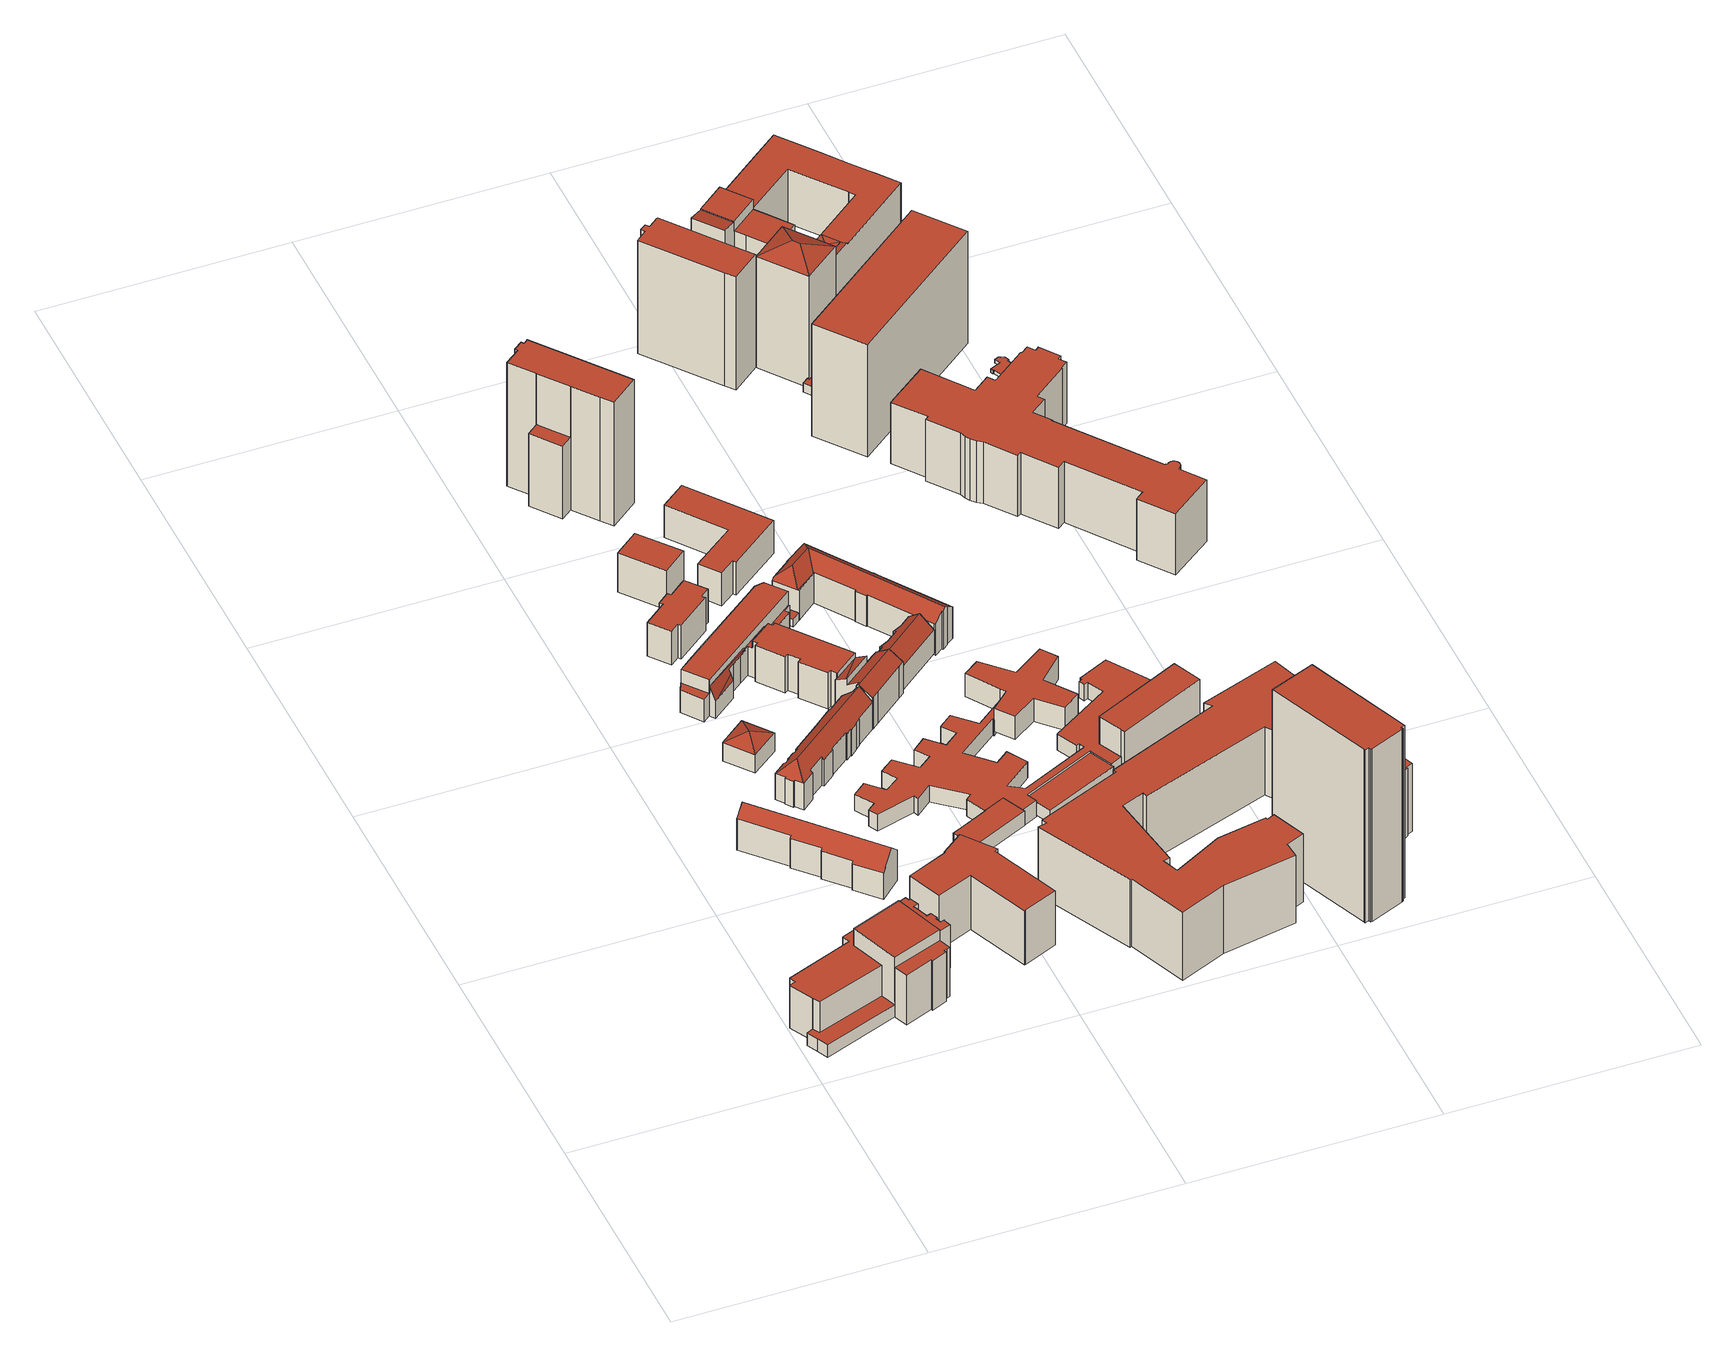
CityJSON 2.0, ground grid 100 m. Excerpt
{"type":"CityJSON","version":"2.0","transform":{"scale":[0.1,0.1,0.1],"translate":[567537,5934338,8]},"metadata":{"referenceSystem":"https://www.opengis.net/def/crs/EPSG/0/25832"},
"CityObjects":{
"building1":{"type":"Building","attributes":{"Gemeindeschluessel":"02000000","Geometrietyp2DReferenz":"3000","function":"31001_2010","roofType":"1000","measuredHeight":28.25,"storeysAboveGround":5},"geometry":[{"type":"MultiSurface","lod":"2","boundaries":[[[0,1,2,3,4,5,6,7,8]],[[9,10,11,12]],[[13,14,15,16]],[[17,18,19,20]],[[7,21,22,8]],[[23,6,5,24]],[[24,5,4,25]],[[25,4,3,26]],[[26,3,2,27]],[[27,2,1,28]],[[28,1,0,29]],[[30,31,32,33]],[[33,32,34,35]],[[36,37,38,39]],[[40,41,42,43]],[[44,45,46,47]],[[47,46,48,49]],[[50,51,52,53]],[[54,22,55,56,14,13]],[[57,23,24,25,26,27,28,29,54,13,16,58,59,60,61,62,63,64,30,33,35,36,39,40,43,44,47,49,50,53,65]],[[66,11,10,67,17,20,68,69,52,51,48,46,45,42,41,38,37,34,32,31,70,71,72,73,74]],[[15,14,56,75,9,12,76]],[[55,22,21,77,19,18]],[[72,71,63,62]],[[73,72,62,61]],[[55,18,17,67,75,56]],[[69,68,77,57,65]],[[77,21,7,6,23,57]],[[52,69,65,53]],[[48,51,50,49]],[[42,45,44,43]],[[38,41,40,39]],[[34,37,36,35]],[[54,29,0,8,22]],[[19,77,68,20]],[[71,70,64,63]],[[70,31,30,64]],[[15,76,58,16]],[[59,58,76,12,11,66]],[[9,75,67,10]],[[66,74,60,59]],[[74,73,61,60]]],"semantics":{"surfaces":[{"type":"RoofSurface"},{"type":"WallSurface"},{"type":"GroundSurface"}],"values":[0,1,1,1,1,1,1,1,1,1,1,1,1,1,1,1,1,1,1,2,0,0,0,1,1,1,1,1,1,1,1,1,1,1,1,1,1,1,1,1,1,1]}}]},
"building2":{"type":"Building","attributes":{"Gemeindeschluessel":"02000000","Geometrietyp2DReferenz":"3000","function":"31001_1010","roofType":"3100","measuredHeight":19.16,"storeysAboveGround":4},"geometry":[{"type":"MultiSurface","lod":"2","boundaries":[[[78,79,80,81,82,83,84,85,86,87,88]],[[89,88,87,90]],[[91,84,83,92]],[[92,83,82,93]],[[93,82,81,94]],[[94,81,80,95]],[[95,80,79,96]],[[96,79,78,97]],[[97,78,88,89]],[[98,99,100,101]],[[102,103,104,105]],[[106,107,108,109]],[[109,108,110,111]],[[111,110,112,113]],[[113,112,114,115]],[[115,114,116,117]],[[117,116,118,119]],[[119,118,120,121]],[[122,123,124,125]],[[126,127,128,129]],[[91,92,93,94,95,96,97,89,90,98,101,122,125,102,105,126,129,106,109,111,113,115,117,119,121]],[[128,127,104,103,124,123,100,99,86,85,120,118,116,114,112,110,108,107]],[[128,107,106,129]],[[104,127,126,105]],[[124,103,102,125]],[[100,123,122,101]],[[91,121,120,85,84]],[[98,90,87,86,99]]],"semantics":{"surfaces":[{"type":"RoofSurface"},{"type":"WallSurface"},{"type":"GroundSurface"}],"values":[0,1,1,1,1,1,1,1,1,1,1,1,1,1,1,1,1,1,1,1,2,0,1,1,1,1,1,1]}}]},
"building3":{"type":"Building","attributes":{"Gemeindeschluessel":"02000000","Geometrietyp2DReferenz":"3000","function":"31001_2010","roofType":"3500","measuredHeight":11.99,"storeysAboveGround":2},"geometry":[{"type":"MultiSurface","lod":"2","boundaries":[[[130,131,132]],[[133,130,132]],[[134,130,133]],[[134,131,130]],[[135,132,131,136]],[[137,133,132,135]],[[138,134,133,137]],[[136,131,134,138]],[[137,135,136,138]]],"semantics":{"surfaces":[{"type":"RoofSurface"},{"type":"WallSurface"},{"type":"GroundSurface"}],"values":[0,0,0,0,1,1,1,1,2]}}]},
"building4":{"type":"Building","attributes":{"Gemeindeschluessel":"02000000","Geometrietyp2DReferenz":"3000","function":"31001_1010","roofType":"1000","measuredHeight":25.67,"storeysAboveGround":7},"geometry":[{"type":"MultiSurface","lod":"2","boundaries":[[[139,140,141,142]],[[143,144,145,146]],[[146,145,147,148]],[[149,150,151,152]],[[153,154,155,156,149,152,139,142,143,146,148]],[[157,158,147,145,144,141,140,151,150,159,160]],[[151,140,139,152]],[[147,158,153,148]],[[141,144,143,142]],[[159,150,149,156]],[[160,159,156,155]],[[157,160,155,154]],[[158,157,154,153]]],"semantics":{"surfaces":[{"type":"WallSurface"},{"type":"GroundSurface"},{"type":"RoofSurface"}],"values":[0,0,0,0,1,2,0,0,0,0,0,0,0]}}]},
"building5":{"type":"Building","attributes":{"Gemeindeschluessel":"02000000","Geometrietyp2DReferenz":"3000","function":"31001_1010","roofType":"3200","measuredHeight":17.7,"storeysAboveGround":3},"geometry":[{"type":"MultiSurface","lod":"2","boundaries":[[[161,162,163,164,165,166,167,168,169,170,171,172,173,174,175,176,177,178,179]],[[180,181,182,183,184,162,161]],[[185,186,187,188,189,190,191,192,193,194,195,196,197,198,199,200,163,162,184]],[[201,179,178,202]],[[202,178,177,203]],[[203,177,176,204]],[[204,176,175,205]],[[205,175,174,206]],[[206,174,173,207]],[[207,173,172,208]],[[208,172,171,209]],[[209,171,170,210]],[[210,170,169,211]],[[211,169,168,212]],[[212,168,167,213]],[[213,167,166,214]],[[214,166,165,215]],[[215,165,164,216]],[[217,183,182,218]],[[218,182,181,219]],[[219,181,180,220]],[[221,200,199,222]],[[222,199,198,223]],[[223,198,197,224]],[[224,197,196,225]],[[225,196,195,226]],[[226,195,194,227]],[[227,194,193,228]],[[228,193,192,229]],[[229,192,191,230]],[[230,191,190,231]],[[231,190,189,232]],[[232,189,188,233]],[[233,188,187,234]],[[234,187,186,235]],[[235,186,185,236]],[[217,218,219,220,201,202,203,204,205,206,207,208,209,210,211,212,213,214,215,216,221,222,223,224,225,226,227,228,229,230,231,232,233,234,235,236]],[[217,236,185,184,183]],[[201,220,180,161,179]],[[221,216,164,163,200]]],"semantics":{"surfaces":[{"type":"RoofSurface"},{"type":"WallSurface"},{"type":"GroundSurface"}],"values":[0,0,0,1,1,1,1,1,1,1,1,1,1,1,1,1,1,1,1,1,1,1,1,1,1,1,1,1,1,1,1,1,1,1,1,1,2,1,1,1]}}]},
"building6":{"type":"Building","attributes":{"Gemeindeschluessel":"02000000","Geometrietyp2DReferenz":"3000","function":"31001_1120","roofType":"1000","measuredHeight":15.8,"storeysAboveGround":5},"geometry":[{"type":"MultiSurface","lod":"2","boundaries":[[[237,238,239,240,241,242,243,244,245,246,247,248,249]],[[250,251,252,253,254,255,256,257,258,259,260,261,262]],[[250,249,248,251]],[[251,248,247,252]],[[252,247,246,253]],[[253,246,245,254]],[[254,245,244,255]],[[255,244,243,256]],[[256,243,242,257]],[[257,242,241,258]],[[258,241,240,259]],[[259,240,239,260]],[[260,239,238,261]],[[261,238,237,262]],[[250,262,237,249]]],"semantics":{"surfaces":[{"type":"RoofSurface"},{"type":"GroundSurface"},{"type":"WallSurface"}],"values":[0,1,2,2,2,2,2,2,2,2,2,2,2,2,2]}}]},
"building7":{"type":"Building","attributes":{"Gemeindeschluessel":"02000000","Geometrietyp2DReferenz":"3000","function":"31001_1010","roofType":"1000","measuredHeight":17.1,"storeysAboveGround":5},"geometry":[{"type":"MultiSurface","lod":"2","boundaries":[[[263,264,265,266,267]],[[268,269,270]],[[271,272,273,274,275,276,268,270]],[[277,273,272]],[[278,268,276]],[[268,279,280,281,282,283,284,285,286]],[[287,288,289,290,291,292,293,294,295,296,297,298,299,300,301]],[[302,303,304,305,306,307,308,309]],[[310,267,266,311]],[[312,263,267,310]],[[313,314,315,316]],[[264,317,318,265]],[[286,269,268]],[[319,276,275,320]],[[320,275,274,321]],[[309,285,284,302]],[[278,279,268]],[[322,301,300,323]],[[281,299,298,282]],[[324,297,296,325]],[[325,296,295,326]],[[326,295,294,327]],[[327,294,293,328]],[[328,293,292,329]],[[329,292,291,330]],[[330,291,290,331]],[[331,290,289,332]],[[332,289,288,333]],[[333,288,287,334]],[[335,336,337,338]],[[338,337,339,340]],[[340,339,341,342]],[[343,307,306,344]],[[344,306,305,345]],[[345,305,304,346]],[[346,304,303,347]],[[336,335,316,315]],[[322,323,348,319,320,321,349,350,351,312,310,311,313,316,335,338,340,342,343,344,345,346,347,352,324,325,326,327,328,329,330,331,332,333,334]],[[353,341,339,337,336,315,314,318,317,354,355]],[[353,355,270,269,286,285,309,308]],[[343,342,341,353,308,307]],[[322,334,287,301]],[[348,323,300,299,281,280]],[[324,352,283,282,298,297]],[[352,347,303,302,284,283]],[[319,348,280,279,278,276]],[[350,349,277,272,271]],[[349,321,274,273,277]],[[351,350,271,270,355,354]],[[312,351,354,317,264,263]],[[313,311,266,265,318,314]]],"semantics":{"surfaces":[{"type":"RoofSurface"},{"type":"WallSurface"},{"type":"GroundSurface"}],"values":[0,0,0,0,0,0,0,0,1,1,1,1,1,1,1,1,1,1,1,1,1,1,1,1,1,1,1,1,1,1,1,1,1,1,1,1,1,2,0,1,1,1,1,1,1,1,1,1,1,1,1]}}]},
"building8":{"type":"Building","attributes":{"Gemeindeschluessel":"02000000","Geometrietyp2DReferenz":"3000","function":"31001_1010","roofType":"1000","measuredHeight":18.41,"storeysAboveGround":6},"geometry":[{"type":"MultiSurface","lod":"2","boundaries":[[[356,357,358,359]],[[360,361,362,363]],[[360,358,357,361]],[[361,357,356,362]],[[363,362,356,359]],[[360,363,359,358]]],"semantics":{"surfaces":[{"type":"RoofSurface"},{"type":"GroundSurface"},{"type":"WallSurface"}],"values":[0,1,2,2,2,2]}}]},
"building9":{"type":"Building","attributes":{"Gemeindeschluessel":"02000000","Geometrietyp2DReferenz":"3000","function":"31001_3020","roofType":"1000","measuredHeight":6.63,"storeysAboveGround":2},"geometry":[{"type":"MultiSurface","lod":"2","boundaries":[[[364,365,366,367,368,369,370]],[[371,372,373,374,375,376,377]],[[373,369,368,374]],[[374,368,367,375]],[[375,367,366,376]],[[376,366,365,377]],[[372,370,369,373]],[[372,371,364,370]],[[371,377,365,364]]],"semantics":{"surfaces":[{"type":"RoofSurface"},{"type":"GroundSurface"},{"type":"WallSurface"}],"values":[0,1,2,2,2,2,2,2,2]}}]},
"building10":{"type":"Building","attributes":{"Gemeindeschluessel":"02000000","Geometrietyp2DReferenz":"3000","function":"31001_2070","roofType":"1000","measuredHeight":58.5,"storeysAboveGround":21},"geometry":[{"type":"MultiSurface","lod":"2","boundaries":[[[378,379,380,381]],[[382,383,384,385]],[[385,384,386,387]],[[387,386,388,389]],[[389,388,390,391]],[[391,390,392,393]],[[393,392,394,395]],[[396,378,381,397]],[[379,398,399,380]],[[400,401,402,403]],[[403,402,404,405]],[[401,400,395,394]],[[406,399,398,407,404,402,401,394,392,390,388,386,384,383]],[[408,396,397,409,382,385,387,389,391,393,395,400,403,405]],[[408,405,404,407]],[[396,408,407,398,379,378]],[[409,397,381,380,399,406]],[[382,409,406,383]]],"semantics":{"surfaces":[{"type":"RoofSurface"},{"type":"WallSurface"},{"type":"GroundSurface"}],"values":[0,1,1,1,1,1,1,1,1,1,1,1,0,2,1,1,1,1]}}]},
"building11":{"type":"Building","attributes":{"Gemeindeschluessel":"02000000","Geometrietyp2DReferenz":"3000","function":"31001_1010","roofType":"3100","measuredHeight":18.54,"storeysAboveGround":4},"geometry":[{"type":"MultiSurface","lod":"2","boundaries":[[[410,411,412]],[[413,414,415,412,411]],[[416,417,418,419]],[[419,415,414,416]],[[416,414,413,420]],[[421,422,423,424]],[[425,426,427,428]],[[428,427,429,430]],[[431,432,433,434]],[[434,433,435,436]],[[437,438,439,440]],[[441,410,412,415,419,418,326]],[[425,428,430,421,424,441,326,431,434,436,437,440]],[[441,424,423,420,413,411,410]],[[437,436,435,442,438]],[[431,326,418,417,432]],[[426,425,440,439]],[[421,430,429,443,422]],[[443,429,427,426,439,438,442]],[[443,442,435,433,432,417,416,420,423,422]]],"semantics":{"surfaces":[{"type":"RoofSurface"},{"type":"WallSurface"},{"type":"GroundSurface"}],"values":[0,0,0,1,1,1,1,1,1,1,1,1,2,1,1,1,1,1,0,0]}}]},
"building12":{"type":"Building","attributes":{"Gemeindeschluessel":"02000000","Geometrietyp2DReferenz":"3000","function":"31001_2010","roofType":"1000","measuredHeight":3.48,"storeysAboveGround":1},"geometry":[{"type":"MultiSurface","lod":"2","boundaries":[[[444,445,446,447,448,449,450]],[[451,452,453,454,455,456,457]],[[451,450,449,452]],[[452,449,448,453]],[[453,448,447,454]],[[454,447,446,455]],[[455,446,445,456]],[[456,445,444,457]],[[457,444,450,451]]],"semantics":{"surfaces":[{"type":"RoofSurface"},{"type":"GroundSurface"},{"type":"WallSurface"}],"values":[0,1,2,2,2,2,2,2,2]}}]},
"building13":{"type":"Building","attributes":{"Gemeindeschluessel":"02000000","Geometrietyp2DReferenz":"3000","function":"31001_1010","roofType":"1000","measuredHeight":15.49,"storeysAboveGround":5},"geometry":[{"type":"MultiSurface","lod":"2","boundaries":[[[458,459,460,461]],[[461,460,462,463]],[[463,462,464,465]],[[466,467,468,469]],[[470,468,467,471,464,462,460,459]],[[458,461,463,465,472,466,469,473]],[[466,472,471,467]],[[473,469,468,470]],[[458,473,470,459]],[[472,465,464,471]]],"semantics":{"surfaces":[{"type":"WallSurface"},{"type":"RoofSurface"},{"type":"GroundSurface"}],"values":[0,0,0,0,1,2,0,0,0,0]}}]},
"building14":{"type":"Building","attributes":{"name":"Hochschule für angewandte Wissenschaften","Gemeindeschluessel":"02000000","Geometrietyp2DReferenz":"3000","function":"31001_3020","roofType":"1000","measuredHeight":7.64,"storeysAboveGround":1},"geometry":[{"type":"MultiSurface","lod":"2","boundaries":[[[474,475,476,477,478,479,480,481,482,483,484,485,486,487,488,489,490,491,492,493,494,495,496,497,498,499,500,501,502,503,504,505,506,507,508,509,510,511,512,513,514,515,516,517,518,519,520,521,522,523,524,525,526,527,528]],[[529,530,531,532,533,534,535,536,537,538,539,540,541,542,543,544,545,546,547,548,549,550,551,552,553,554,555,556,557,558,559,560,561,562,563,564,565,566,567,568,569,570,571,572,573,574,575,576,577,578,579,580,581,582,583]],[[583,582,475,474]],[[582,581,476,475]],[[581,580,477,476]],[[580,579,478,477]],[[579,578,479,478]],[[578,577,480,479]],[[577,576,481,480]],[[576,575,482,481]],[[575,574,483,482]],[[574,573,484,483]],[[573,572,485,484]],[[572,571,486,485]],[[571,570,487,486]],[[570,569,488,487]],[[569,568,489,488]],[[568,567,490,489]],[[567,566,491,490]],[[566,565,492,491]],[[565,564,493,492]],[[564,563,494,493]],[[563,562,495,494]],[[562,561,496,495]],[[561,560,497,496]],[[560,559,498,497]],[[559,558,499,498]],[[558,557,500,499]],[[557,556,501,500]],[[556,555,502,501]],[[555,554,503,502]],[[554,553,504,503]],[[553,552,505,504]],[[552,551,506,505]],[[551,550,507,506]],[[550,549,508,507]],[[549,548,509,508]],[[548,547,510,509]],[[547,546,511,510]],[[546,545,512,511]],[[545,544,513,512]],[[544,543,514,513]],[[543,542,515,514]],[[542,541,516,515]],[[541,540,517,516]],[[540,539,518,517]],[[539,538,519,518]],[[538,537,520,519]],[[537,536,521,520]],[[536,535,522,521]],[[535,534,523,522]],[[534,533,524,523]],[[533,532,525,524]],[[532,531,526,525]],[[531,530,527,526]],[[530,529,528,527]],[[529,583,474,528]]],"semantics":{"surfaces":[{"type":"GroundSurface"},{"type":"RoofSurface"},{"type":"WallSurface"}],"values":[0,1,2,2,2,2,2,2,2,2,2,2,2,2,2,2,2,2,2,2,2,2,2,2,2,2,2,2,2,2,2,2,2,2,2,2,2,2,2,2,2,2,2,2,2,2,2,2,2,2,2,2,2,2,2,2,2]}}]},
"building15":{"type":"Building","attributes":{"Gemeindeschluessel":"02000000","Geometrietyp2DReferenz":"3000","function":"31001_1010","roofType":"3100","measuredHeight":16.02,"storeysAboveGround":3},"geometry":[{"type":"MultiSurface","lod":"2","boundaries":[[[584,585,586,587]],[[587,586,588,589]],[[589,588,590,591]],[[591,590,592,593]],[[593,592,594,595]],[[595,594,596,597]],[[598,599,600,601]],[[584,587,589,591,593,595,597,602,598,601]],[[599,598,602,603,604]],[[584,601,600,605,585]],[[603,602,597,596]],[[605,600,599,604]],[[605,604,603,596,594,592,590,588,586,585]]],"semantics":{"surfaces":[{"type":"WallSurface"},{"type":"GroundSurface"},{"type":"RoofSurface"}],"values":[0,0,0,0,0,0,0,1,0,0,0,2,2]}}]},
"building16":{"type":"Building","attributes":{"Gemeindeschluessel":"02000000","Geometrietyp2DReferenz":"3000","function":"31001_3020","roofType":"1000","measuredHeight":6.15,"storeysAboveGround":1},"geometry":[{"type":"MultiSurface","lod":"2","boundaries":[[[606,607,608,609,610]],[[611,612,613,614,615]],[[611,610,609,612]],[[612,609,608,613]],[[613,608,607,614]],[[614,607,606,615]],[[611,615,606,610]]],"semantics":{"surfaces":[{"type":"RoofSurface"},{"type":"GroundSurface"},{"type":"WallSurface"}],"values":[0,1,2,2,2,2,2]}}]},
"building17":{"type":"Building","attributes":{"Gemeindeschluessel":"02000000","Geometrietyp2DReferenz":"3000","function":"31001_1010","roofType":"3100","measuredHeight":19.04,"storeysAboveGround":4},"geometry":[{"type":"MultiSurface","lod":"2","boundaries":[[[616,617,618,619,620]],[[621,622,623,624]],[[454,620,619,453]],[[625,626,627,628]],[[629,630,626,625]],[[631,632,633,634]],[[634,633,635,636]],[[636,635,637,638]],[[639,640,641,642]],[[642,641,643,644]],[[644,643,645,646]],[[646,645,647,648]],[[649,650,651,652]],[[652,651,653,654]],[[654,653,655,656]],[[656,655,657,658]],[[658,657,659,660]],[[660,659,661,662]],[[631,634,636,638,639,642,644,646,648,455,454,453,629,625,628,649,652,654,656,658,660,662]],[[630,629,453,619,618]],[[454,455,621,624,616,620]],[[650,649,628,627,663]],[[455,648,647,622,621]],[[640,639,638,637]],[[631,662,661,664,632]],[[664,661,659,657,655,653,651,650,663,665]],[[664,665,623,622,647,645,643,641,640,637,635,633,632]],[[617,616,624,623,665]],[[617,665,663,627,626,630,618]]],"semantics":{"surfaces":[{"type":"RoofSurface"},{"type":"WallSurface"},{"type":"GroundSurface"}],"values":[0,0,1,1,1,1,1,1,1,1,1,1,1,1,1,1,1,1,2,1,1,1,1,1,1,0,0,0,0]}}]},
"building18":{"type":"Building","attributes":{"Gemeindeschluessel":"02000000","Geometrietyp2DReferenz":"3000","function":"31001_3020","roofType":"1000","measuredHeight":10.94,"storeysAboveGround":3},"geometry":[{"type":"MultiSurface","lod":"2","boundaries":[[[666,667,668,669,670,671,672,673,674,675,676,677,678]],[[679,680,681,682,683,684,685,686,687,688,689,690,691]],[[691,690,667,666]],[[690,689,668,667]],[[689,688,669,668]],[[688,687,670,669]],[[687,686,671,670]],[[686,685,672,671]],[[685,684,673,672]],[[684,683,674,673]],[[683,682,675,674]],[[682,681,676,675]],[[681,680,677,676]],[[680,679,678,677]],[[679,691,666,678]]],"semantics":{"surfaces":[{"type":"GroundSurface"},{"type":"RoofSurface"},{"type":"WallSurface"}],"values":[0,1,2,2,2,2,2,2,2,2,2,2,2,2,2]}}]},
"building19":{"type":"Building","attributes":{"Gemeindeschluessel":"02000000","Geometrietyp2DReferenz":"3000","function":"31001_2010","roofType":"1000","measuredHeight":32.19,"storeysAboveGround":22},"geometry":[{"type":"MultiSurface","lod":"2","boundaries":[[[692,693,694,695,696,697,698,699,700,701,702,703,704,705,706,707,708,709,710,711,712,713,714,715,716,717,718,719,720,721,722,723,724,725,726,727,728,729,730,731]],[[732,733,734,735,736,737,738,739,740,741,742,743,744,745,746,747,748,749,750,751,752,753,754,755,756,757,758,759,760,761,762,763,764,765,766,767,768,769,770,771]],[[771,770,693,692]],[[770,769,694,693]],[[769,768,695,694]],[[768,767,696,695]],[[767,766,697,696]],[[766,765,698,697]],[[765,764,699,698]],[[764,763,700,699]],[[763,762,701,700]],[[762,761,702,701]],[[761,760,703,702]],[[760,759,704,703]],[[759,758,705,704]],[[758,757,706,705]],[[757,756,707,706]],[[756,755,708,707]],[[755,754,709,708]],[[754,753,710,709]],[[753,752,711,710]],[[752,751,712,711]],[[751,750,713,712]],[[750,749,714,713]],[[749,748,715,714]],[[748,747,716,715]],[[747,746,717,716]],[[746,745,718,717]],[[745,744,719,718]],[[744,743,720,719]],[[743,742,721,720]],[[742,741,722,721]],[[741,740,723,722]],[[740,739,724,723]],[[739,738,725,724]],[[738,737,726,725]],[[737,736,727,726]],[[736,735,728,727]],[[735,734,729,728]],[[734,733,730,729]],[[733,732,731,730]],[[732,771,692,731]]],"semantics":{"surfaces":[{"type":"GroundSurface"},{"type":"RoofSurface"},{"type":"WallSurface"}],"values":[0,1,2,2,2,2,2,2,2,2,2,2,2,2,2,2,2,2,2,2,2,2,2,2,2,2,2,2,2,2,2,2,2,2,2,2,2,2,2,2,2,2]}}]},
"building20":{"type":"Building","attributes":{"Gemeindeschluessel":"02000000","Geometrietyp2DReferenz":"3000","function":"51009_1610","roofType":"1000","measuredHeight":3.62},"geometry":[{"type":"MultiSurface","lod":"2","boundaries":[[[772,773,774,775,776,777]],[[778,779,780,781,782,783]],[[780,775,774,781]],[[781,774,773,782]],[[782,773,772,783]],[[778,777,776,779]],[[779,776,775,780]],[[778,783,772,777]]],"semantics":{"surfaces":[{"type":"RoofSurface"},{"type":"GroundSurface"},{"type":"WallSurface"}],"values":[0,1,2,2,2,2,2,2]}}]},
"building21":{"type":"Building","attributes":{"Gemeindeschluessel":"02000000","Geometrietyp2DReferenz":"3000","function":"31001_3020","roofType":"1000","measuredHeight":18.27,"storeysAboveGround":5},"geometry":[{"type":"MultiSurface","lod":"2","boundaries":[[[784,785,786,787,788]],[[789,790,791,792,793]],[[789,788,787,790]],[[790,787,786,791]],[[791,786,785,792]],[[792,785,784,793]],[[793,784,788,789]]],"semantics":{"surfaces":[{"type":"RoofSurface"},{"type":"GroundSurface"},{"type":"WallSurface"}],"values":[0,1,2,2,2,2,2]}}]},
"building22":{"type":"Building","attributes":{"Gemeindeschluessel":"02000000","Geometrietyp2DReferenz":"3000","function":"31001_2010","roofType":"1000","measuredHeight":81.73,"storeysAboveGround":21},"geometry":[{"type":"MultiSurface","lod":"2","boundaries":[[[794,795,796,797]],[[797,796,798,799]],[[799,798,800,801]],[[801,800,802,803]],[[803,802,804,805]],[[805,804,806,807]],[[807,806,808,809]],[[809,808,810,811]],[[795,794,812,813]],[[811,810,814,815]],[[813,812,815,814]],[[815,812,794,797,799,801,803,805,807,809,811]],[[813,814,810,808,806,804,802,800,798,796,795]]],"semantics":{"surfaces":[{"type":"WallSurface"},{"type":"GroundSurface"},{"type":"RoofSurface"}],"values":[0,0,0,0,0,0,0,0,0,0,0,1,2]}}]},
"building23":{"type":"Building","attributes":{"Gemeindeschluessel":"02000000","Geometrietyp2DReferenz":"3000","function":"31001_2070","roofType":"1000","measuredHeight":53.65,"storeysAboveGround":19},"geometry":[{"type":"MultiSurface","lod":"2","boundaries":[[[816,817,818,819,820,821,822,823,824,825,826]],[[827,828,829,830,831,832,833,834,835,836,837]],[[827,826,825,828]],[[828,825,824,829]],[[829,824,823,830]],[[830,823,822,831]],[[831,822,821,832]],[[832,821,820,833]],[[833,820,819,834]],[[834,819,818,835]],[[835,818,817,836]],[[836,817,816,837]],[[827,837,816,826]]],"semantics":{"surfaces":[{"type":"RoofSurface"},{"type":"GroundSurface"},{"type":"WallSurface"}],"values":[0,1,2,2,2,2,2,2,2,2,2,2,2]}}]},
"building24":{"type":"Building","attributes":{"Gemeindeschluessel":"02000000","Geometrietyp2DReferenz":"3000","function":"31001_1020","roofType":"3200","measuredHeight":57.22,"storeysAboveGround":18},"geometry":[{"type":"MultiSurface","lod":"2","boundaries":[[[838,839,840]],[[841,842,838,840]],[[842,843,839,838]],[[843,842,841]],[[844,840,839,845]],[[846,841,840,844]],[[845,839,843,847]],[[847,843,841,846]],[[846,844,845,847]]],"semantics":{"surfaces":[{"type":"RoofSurface"},{"type":"WallSurface"},{"type":"GroundSurface"}],"values":[0,0,0,0,1,1,1,1,2]}}]},
"building25":{"type":"Building","attributes":{"Gemeindeschluessel":"02000000","Geometrietyp2DReferenz":"3000","function":"51009_1610","roofType":"1000","measuredHeight":4.28},"geometry":[{"type":"MultiSurface","lod":"2","boundaries":[[[848,849,850,851,852,853,854,855]],[[856,857,846,847,858,859,860,861]],[[856,855,854,857]],[[857,854,853,846]],[[846,853,852,847]],[[847,852,851,858]],[[858,851,850,859]],[[859,850,849,860]],[[860,849,848,861]],[[861,848,855,856]]],"semantics":{"surfaces":[{"type":"RoofSurface"},{"type":"GroundSurface"},{"type":"WallSurface"}],"values":[0,1,2,2,2,2,2,2,2,2]}}]},
"building26":{"type":"Building","attributes":{"Gemeindeschluessel":"02000000","Geometrietyp2DReferenz":"3000","function":"31001_3020","roofType":"1000","measuredHeight":53.14,"storeysAboveGround":10},"geometry":[{"type":"MultiSurface","lod":"2","boundaries":[[[862,863,864,865,866]],[[867,868,869,870,871]],[[867,866,865,868]],[[868,865,864,869]],[[869,864,863,870]],[[870,863,862,871]],[[867,871,862,866]]],"semantics":{"surfaces":[{"type":"RoofSurface"},{"type":"GroundSurface"},{"type":"WallSurface"}],"values":[0,1,2,2,2,2,2]}}]},
"building27":{"type":"Building","attributes":{"Gemeindeschluessel":"02000000","Geometrietyp2DReferenz":"3000","function":"31001_3020","roofType":"1000","measuredHeight":29.15,"storeysAboveGround":6},"geometry":[{"type":"MultiSurface","lod":"2","boundaries":[[[872,873,874,875,876,877,878,879,880,881,882,883,884,885,886,887,888,889,890,891,892,893,894,895,896,897,898,899,900,901,902,903,904,905,906,907,908,909,910,911,912,913,914,915,916,917,918,919]],[[920,921,922,923,924,925,926,927,928,929,930,931,932,933,934,935,936,937,938,939,940,941,942,943,944,945,946,947,948,949,950,951,952,953,954,955,956,957,958,959,960,961,962,963,964,965,966,967]],[[967,966,873,872]],[[966,965,874,873]],[[965,964,875,874]],[[964,963,876,875]],[[963,962,877,876]],[[962,961,878,877]],[[961,960,879,878]],[[960,959,880,879]],[[959,958,881,880]],[[958,957,882,881]],[[957,956,883,882]],[[956,955,884,883]],[[955,954,885,884]],[[954,953,886,885]],[[953,952,887,886]],[[952,951,888,887]],[[951,950,889,888]],[[950,949,890,889]],[[949,948,891,890]],[[948,947,892,891]],[[947,946,893,892]],[[946,945,894,893]],[[945,944,895,894]],[[944,943,896,895]],[[943,942,897,896]],[[942,941,898,897]],[[941,940,899,898]],[[940,939,900,899]],[[939,938,901,900]],[[938,937,902,901]],[[937,936,903,902]],[[936,935,904,903]],[[935,934,905,904]],[[934,933,906,905]],[[933,932,907,906]],[[932,931,908,907]],[[931,930,909,908]],[[930,929,910,909]],[[929,928,911,910]],[[928,927,912,911]],[[927,926,913,912]],[[926,925,914,913]],[[925,924,915,914]],[[924,923,916,915]],[[923,922,917,916]],[[922,921,918,917]],[[921,920,919,918]],[[920,967,872,919]]],"semantics":{"surfaces":[{"type":"GroundSurface"},{"type":"RoofSurface"},{"type":"WallSurface"}],"values":[0,1,2,2,2,2,2,2,2,2,2,2,2,2,2,2,2,2,2,2,2,2,2,2,2,2,2,2,2,2,2,2,2,2,2,2,2,2,2,2,2,2,2,2,2,2,2,2,2,2]}}]},
"building28":{"type":"Building","attributes":{"name":"Haus der Gerichte","Gemeindeschluessel":"02000000","Geometrietyp2DReferenz":"3000","function":"31001_3010","roofType":"1000","measuredHeight":31.11,"storeysAboveGround":7},"geometry":[{"type":"MultiSurface","lod":"2","boundaries":[[[968,969,970,971,972,973,974,975]],[[976,977,978,979]],[[980,981,982,983,984,985,986,987]],[[988,989,990,991]],[[992,993,994,995]],[[996,997,998,999,1000]],[[1001,1002,1003,997,996]],[[1004,1005,998,997,1003]],[[1006,1007,1008,1009,1010]],[[1005,999,998]],[[1011,972,971,1012]],[[1012,971,970,1013]],[[1013,970,969,1014]],[[1014,969,968,1015]],[[1015,968,975,1016]],[[973,976,979,974]],[[1017,985,984,1018]],[[1019,983,982,1020]],[[977,980,987,978]],[[1021,988,991,1022]],[[1023,1024,1025,1026,1027]],[[1028,1029,1030,1031]],[[989,1030,1032,990]],[[1033,992,995,1034]],[[993,1003,1002,994]],[[1035,1001,996,1036]],[[1009,1005,1004,1010]],[[1008,1007,1037]],[[1008,1005,1009]],[[1038,1039,1040,1041]],[[1042,1043,1044,1045]],[[1046,1047,1048,1049,1050,1026,1051]],[[1018,1052,1053,1054,1055,1056,1057,1040,1039,999,1005,1008,1037,1058,1044,1043,1059,1060,1061,1062,1063,1064,1065,1066,1017]],[[1067,1068,1069,1048,1047,1046,1051,1070]],[[1064,1063,1062,1061,1060,1059,1043,1042,1071,1072,1073,1074,1075,1076,1077,1065]],[[1078,1079,1080,1081,1082,1057,1056,1055,1054,1053,1052,1083]],[[983,1019,1084,1024,1023,1085,1086,1087,1088,1089,1090,1091,1092,984]],[[1045,1093,1094,1095,1096,1097,1033,1034,1098,1035,1036,1099,1069,1068,1067,1070,1100,1028,1031,1021,1022,1101,1102,1103,1104,1105,1106,1107,1011,1012,1013,1014,1015,1016,1108,1109,1110,1111,1112,1077,1076,1075,1074,1073,1072,1071,1042],[1081,1080,1079,1078,1083,1092,1091,1090,1089,1088,1087,1113,1082]],[[975,974,979,978,987,986,1110,1109,1108,1016]],[[973,972,1011,1107,1106,1105,981,980,977,976]],[[986,985,1017,1066,1065,1077,1112,1111,1110]],[[1092,1083,1052,1018,984]],[[1104,1103,1102,1114,1115,1020,982,981,1105]],[[1095,1094,1093,1045,1044,1058,1037,1007,1006]],[[1086,1041,1040,1057,1082,1113,1087]],[[1096,1095,1006,1010,1004,1003,1097]],[[1049,1000,999,1039,1038,1116,1117]],[[993,992,1033,1097,1003]],[[995,994,1002,1001,1035,1098,1034]],[[1049,1048,1069,1099,1036,996,1000]],[[1050,1049,1117,1118,1027,1026]],[[1051,1026,1025,1029,1028,1100,1070]],[[989,988,1021,1031,1030]],[[991,990,1032,1114,1102,1101,1022]],[[1118,1117,1116,1038,1041,1086,1085,1023,1027]],[[1115,1114,1032,1030,1029,1025,1024,1084,1019,1020]]],"semantics":{"surfaces":[{"type":"RoofSurface"},{"type":"WallSurface"},{"type":"GroundSurface"}],"values":[0,0,0,0,0,0,0,0,0,0,1,1,1,1,1,1,1,1,1,1,1,1,1,1,1,1,1,1,1,1,1,0,0,1,1,1,1,2,1,1,1,1,1,1,1,1,1,1,1,1,1,1,1,1,0,0]}}]},
"building29":{"type":"Building","attributes":{"Gemeindeschluessel":"02000000","Geometrietyp2DReferenz":"3000","function":"31001_3020","roofType":"1000","measuredHeight":1.69},"geometry":[{"type":"MultiSurface","lod":"2","boundaries":[[[1119,1120,1121,1122]],[[1122,1121,1123,1124]],[[1124,1123,1125,1126]],[[1127,1128,1129,1130]],[[1130,1129,1131,1132]],[[1132,1131,1133,1134]],[[1134,1133,1135,1136]],[[1137,1138,1139,1140]],[[1141,1142,1143,1144]],[[1144,1143,1145,1146]],[[1139,1138,1135,1133,1131,1129,1128,1145,1143,1142,1147,1125,1123,1121,1120]],[[1137,1140,1119,1122,1124,1126,1148,1141,1144,1146,1127,1130,1132,1134,1136]],[[1137,1136,1135,1138]],[[1127,1146,1145,1128]],[[1141,1148,1147,1142]],[[1119,1140,1139,1120]],[[1148,1126,1125,1147]]],"semantics":{"surfaces":[{"type":"WallSurface"},{"type":"RoofSurface"},{"type":"GroundSurface"}],"values":[0,0,0,0,0,0,0,0,0,0,1,2,0,0,0,0,0]}}]}
},
"vertices":[
[400,178,243],[515,223,243],[517,217,243],[581,243,243],[577,254,243],[592,259,243],[603,263,243],[585,312,243],[378,235,243],[70,196,68],[70,196,212],[55,224,212],[55,224,68],[71,120,9],[71,120,68],[51,165,68],[51,165,9],[302,436,212],[302,436,292],[510,517,292],[510,517,212],[585,312,292],[378,235,292],[603,263,9],[592,259,9],[577,254,9],[581,243,9],[517,217,9],[515,223,9],[400,178,9],[575,609,9],[575,609,212],[580,595,212],[580,595,9],[587,597,212],[587,597,9],[602,559,9],[602,559,212],[582,552,212],[582,552,9],[607,488,9],[607,488,212],[625,495,212],[625,495,9],[637,464,9],[637,464,212],[631,461,212],[631,461,9],[640,438,212],[640,438,9],[655,444,9],[655,444,212],[655,441,212],[655,441,9],[378,235,9],[377,234,292],[377,234,68],[563,372,9],[28,210,9],[56,224,9],[6,322,9],[31,332,9],[21,358,9],[295,463,9],[283,495,9],[664,408,9],[56,224,212],[353,297,212],[563,372,212],[664,408,212],[283,495,212],[295,463,212],[21,358,212],[31,332,212],[6,322,212],[353,297,68],[28,210,68],[563,372,292],
[351,1145,152],[345,1139,145],[430,1047,145],[424,1041,137],[510,948,137],[504,942,129],[589,851,130],[639,897,197],[238,1334,197],[210,1308,159],[205,1304,153],[205,1304,5],[210,1308,5],[589,851,5],[504,942,5],[510,948,5],[424,1041,5],[430,1047,5],[345,1139,5],[351,1145,5],[289,1380,5],[289,1380,130],[316,1350,130],[316,1350,5],[337,1327,5],[337,1327,130],[390,1269,130],[390,1269,5],[410,1247,5],[410,1247,130],[436,1218,130],[436,1218,5],[432,1214,136],[432,1214,5],[517,1121,136],[517,1121,5],[511,1116,143],[511,1116,5],[594,1026,143],[594,1026,5],[588,1021,151],[588,1021,5],[673,929,151],[673,929,5],[320,1354,5],[320,1354,125],[341,1330,125],[341,1330,5],[394,1272,5],[394,1272,125],[413,1251,125],[413,1251,5],
[438,1761,128],[451,1857,95],[342,1773,95],[425,1665,95],[535,1749,95],[342,1773,8],[451,1857,8],[425,1665,8],[535,1749,8],
[955,667,15],[955,667,272],[942,657,272],[942,657,15],[1058,375,15],[1058,375,272],[920,317,272],[920,317,15],[915,315,272],[915,315,15],[770,723,15],[770,723,272],[860,792,272],[860,792,15],[811,569,15],[664,509,15],[606,650,15],[773,719,15],[664,509,272],[811,569,272],[773,719,272],[606,650,272],
[438,1506,130],[519,1497,182],[874,1777,182],[866,1787,170],[848,1773,170],[821,1809,131],[754,1756,130],[751,1759,127],[686,1707,127],[688,1704,131],[554,1598,131],[559,1593,137],[542,1579,137],[538,1583,132],[508,1559,132],[511,1555,137],[493,1540,137],[487,1547,129],[437,1507,129],[464,1473,130],[460,1470,127],[482,1443,127],[486,1446,131],[509,1417,131],[511,1415,130],[562,1456,130],[556,1464,139],[622,1516,139],[628,1508,130],[677,1547,130],[675,1550,133],[756,1614,133],[759,1610,129],[780,1627,129],[782,1625,127],[810,1647,127],[808,1649,129],[829,1665,129],[827,1667,131],[909,1732,131],[437,1507,5],[487,1547,5],[493,1540,5],[511,1555,5],[508,1559,5],[538,1583,5],[542,1579,5],[559,1593,5],[554,1598,5],[688,1704,5],[686,1707,5],[751,1759,5],[754,1756,5],[821,1809,5],[848,1773,5],[866,1787,5],[486,1446,5],[482,1443,5],[460,1470,5],[464,1473,5],[909,1732,5],[827,1667,5],[829,1665,5],[808,1649,5],[810,1647,5],[782,1625,5],[780,1627,5],[759,1610,5],[756,1614,5],[675,1550,5],[677,1547,5],[628,1508,5],[622,1516,5],[556,1464,5],[562,1456,5],[511,1415,5],
[312,2408,166],[374,2330,166],[409,2357,166],[418,2346,166],[557,2455,166],[547,2467,166],[583,2495,166],[521,2573,166],[510,2564,166],[449,2516,166],[439,2528,166],[393,2492,166],[403,2480,166],[403,2480,8],[393,2492,8],[439,2528,8],[449,2516,8],[510,2564,8],[521,2573,8],[583,2495,8],[547,2467,8],[557,2455,8],[418,2346,8],[409,2357,8],[374,2330,8],[312,2408,8],
[366,2002,109],[395,2024,109],[322,2116,109],[321,2116,109],[305,2081,109],[591,2170,139],[589,2172,145],[396,2023,145],[411,2004,84],[419,2010,84],[504,2090,112],[500,2096,130],[528,2118,131],[565,2147,131],[511,2081,85],[593,2168,131],[593,2168,139],[607,2179,139],[619,2164,139],[707,2231,139],[695,2246,139],[707,2256,139],[704,2260,139],[589,2172,139],[694,2038,173],[708,2048,173],[741,2006,173],[727,1995,173],[803,1897,173],[817,1907,173],[833,1887,173],[835,1885,173],[935,1962,173],[731,2224,173],[720,2215,173],[707,2231,173],[619,2164,173],[632,2147,173],[618,2137,173],[707,2256,108],[741,2282,108],[753,2267,108],[830,2327,108],[818,2342,108],[845,2362,108],[842,2367,108],[704,2260,108],[305,2081,2],[321,2116,2],[366,2002,2],[352,2140,2],[352,2140,173],[424,2195,173],[424,2195,2],[395,2024,173],[322,2116,173],[565,2147,2],[528,2118,2],[500,2096,2],[618,2137,2],[632,2147,2],[720,2215,2],[731,2224,2],[935,1962,2],[835,1885,2],[833,1887,2],[817,1907,2],[803,1897,2],[727,1995,2],[741,2006,2],[708,2048,2],[694,2038,2],[710,2415,2],[710,2415,173],[741,2439,173],[741,2439,2],[779,2446,173],[779,2446,2],[781,2443,173],[781,2443,2],[845,2362,2],[818,2342,2],[830,2327,2],[753,2267,2],[741,2282,2],[607,2179,2],[511,2081,2],[411,2004,2],[395,2025,2],[695,2246,2],[842,2367,173],[395,2025,173],[396,2023,173],
[472,2613,194],[570,2691,194],[444,2849,194],[346,2772,194],[444,2849,10],[570,2691,10],[472,2613,10],[346,2772,10],
[1202,1013,93],[1158,1110,93],[1073,1071,93],[1074,1069,93],[946,1011,93],[920,999,93],[963,904,93],[1202,1013,26],[963,904,26],[920,999,26],[946,1011,26],[1074,1069,26],[1073,1071,26],[1158,1110,26],
[318,3221,351],[363,3255,351],[276,3367,351],[231,3333,351],[201,3464,7],[201,3464,592],[263,3512,592],[263,3512,7],[256,3522,592],[256,3522,7],[291,3549,592],[291,3549,7],[298,3539,592],[298,3539,7],[311,3549,592],[311,3549,7],[316,3554,592],[316,3554,7],[318,3221,7],[231,3333,7],[363,3255,592],[276,3367,592],[588,3204,7],[588,3204,592],[473,3115,592],[473,3115,7],[438,3160,592],[438,3160,7],[276,3368,592],[363,3256,592],[363,3256,7],[276,3368,7],
[821,1874,153],[848,1840,177],[933,1960,153],[852,1835,180],[964,1924,180],[934,1961,153],[964,1924,150],[964,1925,150],[935,1962,150],[934,1961,150],[852,1835,150],[866,1787,2],[866,1787,180],[881,1800,180],[881,1800,2],[937,1756,2],[937,1756,151],[912,1736,151],[912,1736,2],[909,1732,150],[909,1732,2],[965,1923,2],[965,1923,151],[992,1945,151],[992,1945,2],[1016,1962,152],[1016,1962,2],[1086,1875,2],[1086,1875,151],[1063,1857,151],[1063,1857,2],[821,1874,2],[1050,1919,188],[873,1778,188],
[845,2362,48],[854,2351,48],[887,2376,48],[819,2463,48],[823,2466,48],[819,2472,48],[781,2443,48],[781,2443,13],[819,2472,13],[823,2466,13],[819,2463,13],[887,2376,13],[854,2351,13],[845,2362,13],
[732,2592,11],[732,2592,166],[723,2604,166],[723,2604,11],[662,2558,166],[662,2558,11],[601,2637,166],[601,2637,11],[613,2983,11],[613,2983,166],[712,3059,166],[712,3059,11],[944,2754,166],[775,2769,166],[775,2769,11],[944,2754,11],
[1035,1155,13],[1059,1175,13],[940,1277,13],[876,1223,13],[868,1244,13],[709,1200,13],[689,1236,13],[720,1260,13],[674,1334,13],[728,1377,13],[790,1313,13],[850,1357,13],[813,1415,13],[869,1459,13],[948,1381,13],[1003,1423,13],[964,1478,13],[1019,1523,13],[1082,1459,13],[1142,1507,13],[1102,1562,13],[1156,1605,13],[1237,1523,13],[1355,1615,13],[1369,1594,13],[1293,1523,13],[1290,1527,13],[1120,1396,13],[1214,1300,13],[1269,1343,13],[1316,1263,13],[1198,1168,13],[1255,1131,13],[1535,1260,13],[1525,1284,13],[1514,1279,13],[1474,1365,13],[1714,1517,13],[1682,1585,13],[1666,1578,13],[1655,1601,13],[1670,1608,13],[1666,1617,13],[1789,1674,13],[1942,1441,13],[1951,1421,13],[1592,1256,13],[1637,1159,13],[1591,1138,13],[1548,1233,13],[1246,1095,13],[1264,1054,13],[1197,1023,13],[1158,1110,13],[1073,1071,13],[1073,1071,90],[1158,1110,90],[1197,1023,90],[1264,1054,90],[1246,1095,90],[1548,1233,90],[1591,1138,90],[1637,1159,90],[1592,1256,90],[1951,1421,90],[1942,1441,90],[1789,1674,90],[1666,1617,90],[1670,1608,90],[1655,1601,90],[1666,1578,90],[1682,1585,90],[1714,1517,90],[1474,1365,90],[1514,1279,90],[1525,1284,90],[1535,1260,90],[1255,1131,90],[1198,1168,90],[1316,1263,90],[1269,1343,90],[1214,1300,90],[1120,1396,90],[1290,1527,90],[1293,1523,90],[1369,1594,90],[1355,1615,90],[1237,1523,90],[1156,1605,90],[1102,1562,90],[1142,1507,90],[1082,1459,90],[1019,1523,90],[964,1478,90],[1003,1423,90],[948,1381,90],[869,1459,90],[813,1415,90],[850,1357,90],[790,1313,90],[728,1377,90],[674,1334,90],[720,1260,90],[689,1236,90],[709,1200,90],[868,1244,90],[876,1223,90],[940,1277,90],[1059,1175,90],[1035,1155,90],
[1016,1962,18],[1016,1962,140],[1052,1990,141],[1052,1990,18],[1048,2005,130],[1048,2005,18],[1082,2013,141],[1082,2013,18],[1130,2051,141],[1130,2051,18],[1126,2066,130],[1126,2066,18],[1159,2074,142],[1159,2074,18],[1264,2018,18],[1264,2018,130],[1086,1875,130],[1086,1875,18],[1203,2108,18],[1203,2108,142],[1229,2069,178],[1047,1923,178],
[1293,992,83],[1595,1130,83],[1591,1138,83],[1548,1233,83],[1246,1095,83],[1246,1095,21],[1548,1233,21],[1591,1138,21],[1595,1130,21],[1293,992,21],
[884,2380,156],[895,2460,204],[827,2469,164],[823,2466,161],[819,2463,156],[887,2376,156],[970,2441,156],[970,2442,156],[885,2379,156],[907,2540,13],[907,2540,156],[998,2603,159],[998,2603,13],[911,2535,13],[911,2535,162],[1304,2031,13],[1304,2031,191],[1301,2035,191],[1301,2035,13],[1268,2012,159],[1268,2012,13],[1264,2018,159],[1264,2018,13],[1102,2256,13],[1102,2256,159],[1099,2254,156],[1099,2254,13],[1071,2294,156],[1071,2294,13],[1074,2296,159],[1074,2296,13],[973,2444,159],[973,2444,13],[1165,2358,13],[1165,2358,161],[1170,2361,156],[1170,2361,13],[1196,2323,156],[1196,2323,13],[1192,2319,161],[1192,2319,13],[1359,2075,161],[1359,2075,13],[1325,2051,193],[1325,2051,13],[1328,2048,193],[1328,2048,13],[999,2601,161],[1317,2040,204],[985,2526,204],
[1369,1594,33],[1355,1615,33],[1270,1741,33],[1335,1786,33],[1443,1677,33],[1570,1765,33],[1615,1700,33],[1517,1601,33],[1602,1482,33],[1532,1433,33],[1447,1521,33],[1346,1454,33],[1293,1523,33],[1293,1523,142],[1346,1454,142],[1447,1521,142],[1532,1433,142],[1602,1482,142],[1517,1601,142],[1615,1700,142],[1570,1765,142],[1443,1677,142],[1335,1786,142],[1270,1741,142],[1355,1615,142],[1369,1594,142],
[2474,447,31],[2446,436,31],[2449,430,31],[2344,361,31],[2324,385,31],[2257,358,31],[2201,496,31],[2225,506,31],[2207,528,31],[2269,550,31],[2239,623,31],[2223,615,31],[2061,835,31],[1525,646,31],[1519,666,31],[1423,626,31],[1471,299,31],[1444,291,31],[1471,225,31],[1673,334,31],[1874,371,31],[1875,362,31],[1908,376,31],[1965,237,31],[1890,206,31],[1896,140,31],[1593,84,31],[1400,4,31],[1301,245,31],[1295,243,31],[1100,636,31],[1136,645,31],[1127,666,31],[1473,809,31],[1468,822,31],[1931,1012,31],[1909,1040,31],[2232,1154,31],[2392,700,31],[2373,691,31],[2373,691,353],[2392,700,353],[2232,1154,353],[1909,1040,353],[1931,1012,353],[1468,822,353],[1473,809,353],[1127,666,353],[1136,645,353],[1100,636,353],[1295,243,353],[1301,245,353],[1400,4,353],[1593,84,353],[1896,140,353],[1890,206,353],[1965,237,353],[1908,376,353],[1875,362,353],[1874,371,353],[1673,334,353],[1471,225,353],[1444,291,353],[1471,299,353],[1423,626,353],[1519,666,353],[1525,646,353],[2061,835,353],[2223,615,353],[2239,623,353],[2269,550,353],[2207,528,353],[2225,506,353],[2201,496,353],[2257,358,353],[2324,385,353],[2344,361,353],[2449,430,353],[2446,436,353],[2474,447,353],
[2097,527,90],[2099,532,90],[2090,554,93],[1945,495,93],[1953,474,90],[1959,471,90],[1959,471,57],[1953,474,57],[1945,495,57],[2090,554,57],[2099,532,57],[2097,527,57],
[1637,1159,221],[1644,1142,221],[2003,1307,221],[1951,1421,221],[1592,1256,221],[1592,1256,38],[1951,1421,38],[2003,1307,38],[1644,1142,38],[1637,1159,38],
[2302,100,50],[2302,100,868],[2286,93,868],[2286,93,50],[2289,85,868],[2289,85,50],[2284,83,868],[2284,83,50],[2144,25,868],[2144,25,50],[2138,23,868],[2138,23,50],[2134,33,868],[2134,33,50],[2119,27,868],[2119,27,50],[2116,33,868],[2116,33,50],[2121,536,50],[2121,536,868],[1937,462,868],[1937,462,50],
[1127,3661,557],[1156,3623,557],[1268,3711,557],[1239,3748,557],[1019,4032,557],[1015,4030,557],[975,3998,557],[963,4013,557],[939,3995,557],[950,3980,557],[906,3945,557],[906,3945,21],[950,3980,21],[939,3995,21],[963,4013,21],[975,3998,21],[1015,4030,21],[1019,4032,21],[1239,3748,21],[1268,3711,21],[1156,3623,21],[1127,3661,21],
[1402,3693,593],[1418,3826,549],[1269,3710,549],[1404,3535,549],[1421,3668,593],[1554,3651,549],[1269,3710,21],[1418,3826,21],[1404,3535,21],[1554,3651,21],
[1427,3454,64],[1675,3647,64],[1623,3715,64],[1549,3657,64],[1554,3651,64],[1404,3535,64],[1400,3541,64],[1375,3522,64],[1375,3522,21],[1400,3541,21],[1549,3657,21],[1623,3715,21],[1675,3647,21],[1427,3454,21],
[1311,3286,552],[1453,3104,552],[2023,3545,552],[1881,3728,552],[1880,3728,552],[1880,3728,21],[1881,3728,21],[2023,3545,21],[1453,3104,21],[1311,3286,21],
[1693,3185,3],[1829,3003,3],[1896,3054,3],[1917,3026,3],[2059,3134,3],[2062,3130,3],[2092,3153,3],[2114,3124,3],[2129,3136,3],[2185,3061,3],[2170,3050,3],[2192,3021,3],[2162,2998,3],[2164,2996,3],[2022,2888,3],[2041,2863,3],[1974,2812,3],[2022,2748,3],[2019,2745,3],[2303,2367,3],[2308,2370,3],[2311,2365,3],[2321,2372,3],[2329,2374,3],[2337,2374,3],[2344,2371,3],[2351,2365,3],[2355,2358,3],[2356,2350,3],[2355,2342,3],[2351,2335,3],[2340,2327,3],[2411,2232,3],[2237,2102,3],[2138,2232,3],[2173,2258,3],[1976,2521,3],[1946,2498,3],[1850,2626,3],[1835,2615,3],[1749,2730,3],[1728,2744,3],[1711,2762,3],[1699,2783,3],[1691,2806,3],[1603,2923,3],[1618,2934,3],[1524,3058,3],[1524,3058,294],[1618,2934,294],[1603,2923,294],[1691,2806,294],[1699,2783,294],[1711,2762,294],[1728,2744,294],[1749,2730,294],[1835,2615,294],[1850,2626,294],[1946,2498,294],[1976,2521,294],[2173,2258,294],[2138,2232,294],[2237,2102,294],[2411,2232,294],[2340,2327,294],[2351,2335,294],[2355,2342,294],[2356,2350,294],[2355,2358,294],[2351,2365,294],[2344,2371,294],[2337,2374,294],[2329,2374,294],[2321,2372,294],[2311,2365,294],[2308,2370,294],[2303,2367,294],[2019,2745,294],[2022,2748,294],[1974,2812,294],[2041,2863,294],[2022,2888,294],[2164,2996,294],[2162,2998,294],[2192,3021,294],[2170,3050,294],[2185,3061,294],[2129,3136,294],[2114,3124,294],[2092,3153,294],[2062,3130,294],[2059,3134,294],[1917,3026,294],[1896,3054,294],[1829,3003,294],[1693,3185,294],
[1239,4165,31],[1237,4163,28],[1252,4143,28],[1254,4144,31],[1288,4100,30],[1316,4121,79],[1232,4230,79],[1204,4209,31],[1316,4121,329],[1369,4162,317],[1285,4271,317],[1232,4230,329],[1369,4162,320],[1370,4163,320],[1370,4162,320],[1479,4247,320],[1478,4248,320],[1394,4357,320],[1285,4272,320],[1285,4271,320],[1414,3996,70],[1467,4037,70],[1400,4122,70],[1347,4081,70],[1548,3844,70],[1591,3877,70],[1549,3930,70],[1507,3898,70],[1542,3941,275],[1598,3934,275],[1644,3969,275],[1651,4026,275],[1541,3941,275],[1550,3931,275],[1549,3930,275],[1591,3877,275],[1592,3877,275],[1701,3962,275],[1608,3856,280],[1717,3941,280],[1705,3957,275],[1701,3962,274],[1592,3877,274],[1288,4100,18],[1254,4144,18],[1252,4143,18],[1237,4163,18],[1239,4165,18],[1204,4209,18],[1394,4357,275],[1478,4248,275],[1479,4247,275],[1370,4162,275],[1414,3996,18],[1347,4081,18],[1584,4111,26],[1584,4111,275],[1475,4026,275],[1475,4026,70],[1475,4026,26],[1475,4027,18],[1475,4027,275],[1467,4037,275],[1467,4037,18],[1400,4122,275],[1548,3844,18],[1507,3898,18],[1550,3931,18],[1542,3941,18],[1717,3941,275],[1849,4180,26],[1849,4180,275],[1831,4203,275],[1831,4203,26],[2025,4179,18],[2025,4179,275],[2023,4177,275],[2023,4177,18],[1433,3993,70],[1480,3932,70],[1499,3908,70],[1541,3941,70],[1523,3965,70],[1432,3994,70],[1677,4402,275],[1678,4401,275],[1708,4362,275],[1783,4266,275],[1831,4204,275],[1832,4203,275],[1916,4094,275],[2009,4200,275],[1959,4265,275],[1940,4288,275],[1892,4350,275],[1817,4447,275],[1787,4486,275],[1702,4596,275],[1592,4511,275],[1433,3993,18],[1480,3932,18],[1499,3908,18],[1432,3994,18],[2009,4200,18],[1959,4265,18],[1940,4288,18],[1892,4350,18],[1817,4447,18],[1787,4486,18],[1702,4596,18],[1678,4401,18],[1708,4362,18],[1783,4266,18],[1831,4204,18],[1832,4203,18],[1677,4402,18],[1509,4208,275],[1632,4049,26],[1633,4049,26],[1633,4049,18],[1632,4049,18],[1584,4111,18],[1509,4208,18],[1479,4247,18],[1478,4248,18],[1916,4094,18],[1717,3941,18],[1608,3856,18],[1592,3877,18],[1591,3877,18],[1549,3930,18],[1541,3941,18],[1475,4026,18],[1400,4122,18],[1401,4123,18],[1400,4123,18],[1370,4162,18],[1370,4163,18],[1369,4162,18],[1316,4121,18],[1232,4230,18],[1285,4271,18],[1285,4272,18],[1394,4357,18],[1592,4511,18],[1831,4203,18],[1401,4123,275],[1400,4123,275],[1651,4026,26],[1541,3941,26],[1523,3965,26],
[2066,3296,29],[2066,3296,46],[2043,3348,46],[2043,3348,29],[2039,3346,46],[2039,3346,29],[2035,3356,46],[2035,3356,29],[2114,3379,29],[2114,3379,46],[2108,3377,46],[2108,3377,29],[2131,3324,46],[2131,3324,29],[2135,3326,46],[2135,3326,29],[2139,3318,46],[2139,3318,29],[2064,3285,29],[2064,3285,46],[2061,3293,46],[2061,3293,29],[2068,3400,29],[2068,3400,46],[2084,3407,46],[2084,3407,29],[2106,3397,46],[2106,3397,29],[2079,3376,46],[2079,3376,29]
]}
